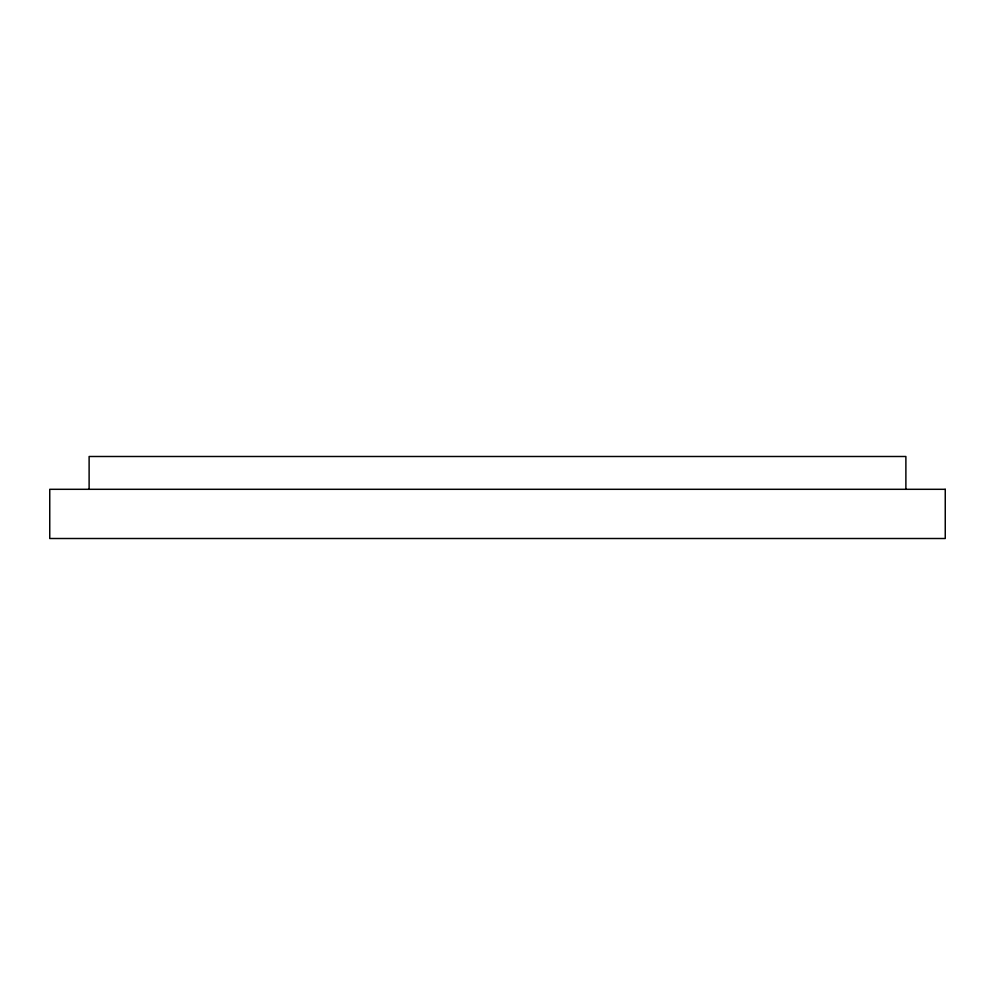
<?xml version="1.0" encoding="UTF-8"?>
<svg xmlns="http://www.w3.org/2000/svg" width="995" height="995" viewBox="0 0 995 995"><rect width="100%" height="100%" fill="white"/><g stroke="black" fill="none" stroke-linecap="round" stroke-linejoin="round"><path stroke-width="1.49" d="M905.885 489.304L905.885 456.494L89.115 456.494L89.115 489.304M945.25 489.304L49.75 489.304L49.75 538.506L945.25 538.506L945.25 489.304"/></g></svg>
